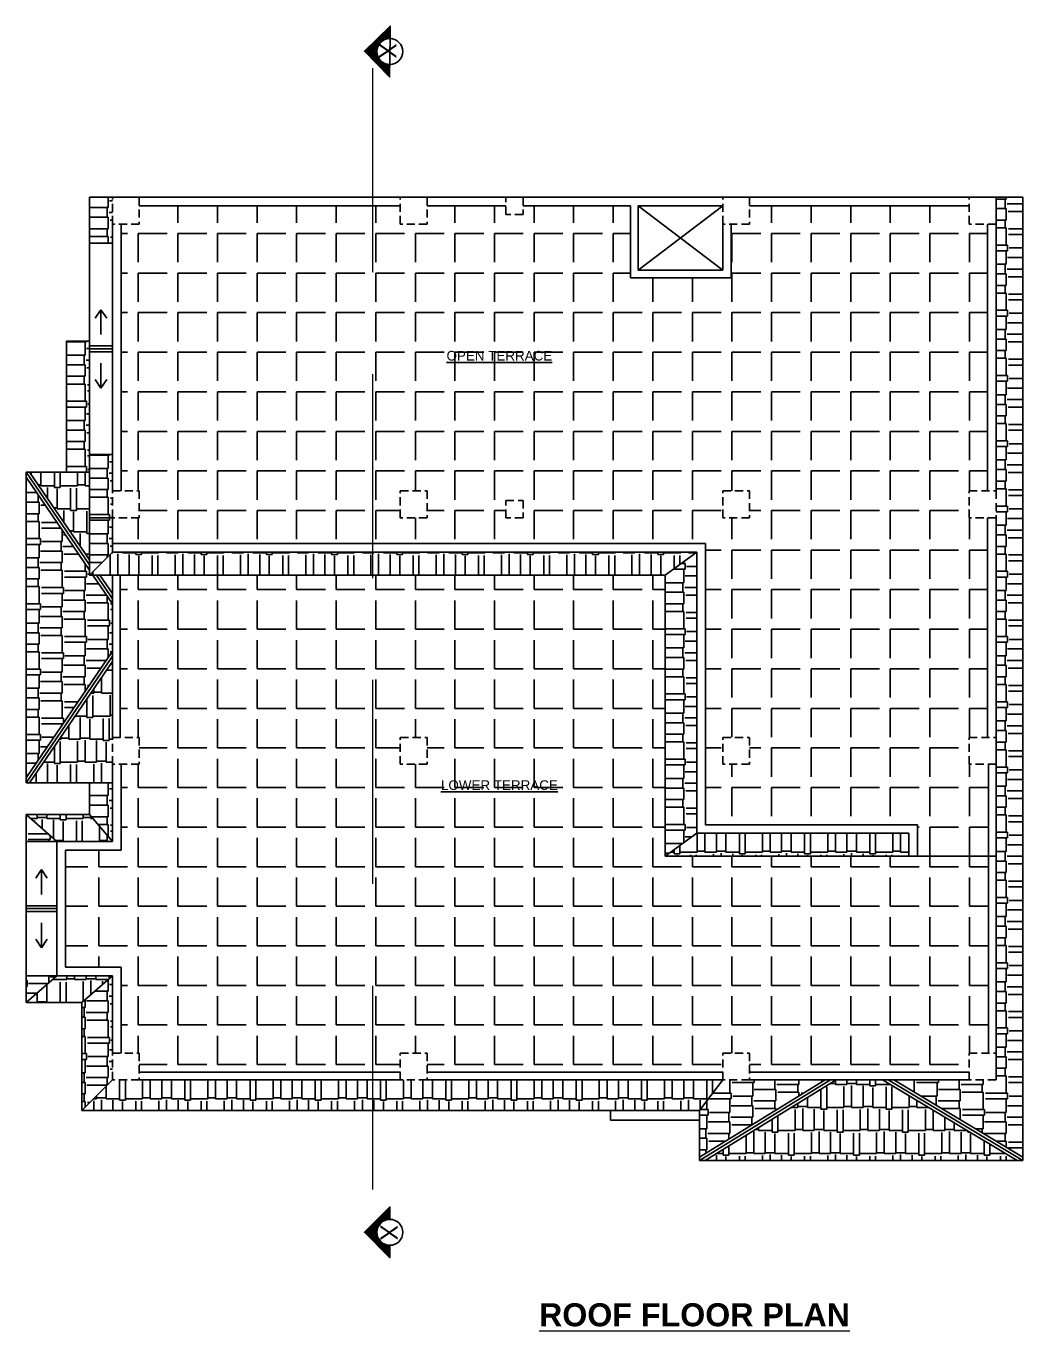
# Model space of a CAD drawing. Header units: inches. Extents: x 1397 to 20304, y -27267 to -746.
# Drawn here: x 9965 to 10485, y -22929 to -22249 of the extents above; entities that cross this region are included whole.
import ezdxf

# ---------------------------------------------------------------- set-up
doc = ezdxf.new("R2010")
doc.units = ezdxf.units.IN
doc.header["$LTSCALE"] = 17
doc.header["$MEASUREMENT"] = 0
doc.linetypes.add('21_FP_00$0$HIDDEN', pattern=[0.375, 0.25, -0.125])
doc.linetypes.add('PHANTOM2', pattern=[1.25, 0.625, -0.125, 0.125, -0.125, 0.125, -0.125])
for name, color, linetype, lineweight in [('25 BOT BAR', 12, 'Continuous', 25), ('aa_section_line', 2, 'PHANTOM2', 13), ('DOOR & WIN', 1, 'Continuous', 25), ('OUTLINE', 1, 'Continuous', 25), ('TEXT', 231, 'Continuous', 20)]:
    doc.layers.add(name, color=color, linetype=linetype, lineweight=lineweight)
doc.layers.add('A-Sect-Iden', color=111, linetype='Continuous')
doc.styles.add('HEADING', font='swissel.ttf')
pattern_1 = [(90, (0, -1177.056), (-12, 25.5), [6, -5, 7, -3, 9, -4]), (90, (-0.5, -1171.056), (-12, 25.5), [5, -19, 4, -6]), (90, (0.75, -1159.056), (-12, 25.5), [3, -31]), (180, (0, -1177.056), (-12, -8.5), [11.5, -36.5]), (180, (0, -1171.056), (-12, -8.5), [11.25, -36.75]), (180, (0, -1166.056), (-12, -8.5), [10.5, -37.5]), (180, (0.75, -1159.056), (-12, -8.5), [11.5, -36.5]), (180, (0.75, -1156.056), (-12, -8.5), [11.5, -36.5]), (180, (0, -1147.056), (-12, -8.5), [11, -37])]
pattern_2 = [(0, (0, -1177.056), (25.5, 12), [6, -5, 7, -3, 9, -4]), (0, (6, -1176.556), (25.5, 12), [5, -19, 4, -6]), (0, (18, -1177.806), (25.5, 12), [3, -31]), (90, (0, -1177.056), (-8.5, 12), [11.5, -36.5]), (90, (6, -1177.056), (-8.5, 12), [11.25, -36.75]), (90, (11, -1177.056), (-8.5, 12), [10.5, -37.5]), (90, (18, -1177.806), (-8.5, 12), [11.5, -36.5]), (90, (21, -1177.806), (-8.5, 12), [11.5, -36.5]), (90, (30, -1177.056), (-8.5, 12), [11, -37])]
pattern_3 = [(0, (0, -3944.454), (25.5, 12), [6, -5, 7, -3, 9, -4]), (0, (6, -3943.954), (25.5, 12), [5, -19, 4, -6]), (0, (18, -3945.204), (25.5, 12), [3, -31]), (90, (0, -3944.454), (-8.5, 12), [11.5, -36.5]), (90, (6, -3944.454), (-8.5, 12), [11.25, -36.75]), (90, (11, -3944.454), (-8.5, 12), [10.5, -37.5]), (90, (18, -3945.204), (-8.5, 12), [11.5, -36.5]), (90, (21, -3945.204), (-8.5, 12), [11.5, -36.5]), (90, (30, -3944.454), (-8.5, 12), [11, -37])]
pattern_4 = [(90, (0, -3944.454), (-12, 25.5), [6, -5, 7, -3, 9, -4]), (90, (-0.5, -3938.454), (-12, 25.5), [5, -19, 4, -6]), (90, (0.75, -3926.454), (-12, 25.5), [3, -31]), (180, (0, -3944.454), (-12, -8.5), [11.5, -36.5]), (180, (0, -3938.454), (-12, -8.5), [11.25, -36.75]), (180, (0, -3933.454), (-12, -8.5), [10.5, -37.5]), (180, (0.75, -3926.454), (-12, -8.5), [11.5, -36.5]), (180, (0.75, -3923.454), (-12, -8.5), [11.5, -36.5]), (180, (0, -3914.454), (-12, -8.5), [11, -37])]
pattern_5 = [(90, (-846.922, -2070.374), (-12, 25.5), [6, -5, 7, -3, 9, -4]), (90, (-847.422, -2064.374), (-12, 25.5), [5, -19, 4, -6]), (90, (-846.172, -2052.374), (-12, 25.5), [3, -31]), (180, (-846.922, -2070.374), (-12, -8.5), [11.5, -36.5]), (180, (-846.922, -2064.374), (-12, -8.5), [11.25, -36.75]), (180, (-846.922, -2059.374), (-12, -8.5), [10.5, -37.5]), (180, (-846.172, -2052.374), (-12, -8.5), [11.5, -36.5]), (180, (-846.172, -2049.374), (-12, -8.5), [11.5, -36.5]), (180, (-846.922, -2040.374), (-12, -8.5), [11, -37])]
pattern_6 = [(0, (-846.922, -2070.374), (25.5, 12), [6, -5, 7, -3, 9, -4]), (0, (-840.922, -2069.874), (25.5, 12), [5, -19, 4, -6]), (0, (-828.922, -2071.124), (25.5, 12), [3, -31]), (90, (-846.922, -2070.374), (-8.5, 12), [11.5, -36.5]), (90, (-840.922, -2070.374), (-8.5, 12), [11.25, -36.75]), (90, (-835.922, -2070.374), (-8.5, 12), [10.5, -37.5]), (90, (-828.922, -2071.124), (-8.5, 12), [11.5, -36.5]), (90, (-825.922, -2071.124), (-8.5, 12), [11.5, -36.5]), (90, (-816.922, -2070.374), (-8.5, 12), [11, -37])]
pattern_7 = [(0, (0, 0), (0, 20.625), [15, -5.625]), (90, (0, 0), (-20.625, 1e-15), [15, -5.625])]
pattern_8 = [(270, (0, 0), (20.625, -4e-15), [15, -5.625]), (0, (0, 0), (5e-15, 20.625), [15, -5.625])]

msp = doc.modelspace()

# ---------------------------------------------------------------- hatches: boundary and pattern name
at = {"layer": 'A-Sect-Iden', "ltscale": 0.5}
h = msp.add_hatch(dxfattribs=at)
h.set_pattern_fill('ANSI37', color=2, scale=5, style=0)
h.set_pattern_definition([(45, (-15694.25335, -28444.18923), (-0.441941738, 0.441941738), []), (135, (-15694.25335, -28444.18923), (-0.441941738, -0.441941738), [])])
h.paths.add_polyline_path([(10154.75, -22269.42), (10154.69, -22275.91), (10141.58, -22262.53), (10154.96, -22249.43), (10154.89, -22255.92, 1)])
h = msp.add_hatch(dxfattribs=at)
h.set_pattern_fill('ANSI37', color=2, scale=5, style=0)
h.set_pattern_definition([(45, (-15694.22874, -29059.56314), (-0.441941738, 0.441941738), []), (135, (-15694.22874, -29059.56314), (-0.441941738, -0.441941738), [])])
h.paths.add_polyline_path([(10154.85, -22884.8), (10154.85, -22891.29), (10141.6, -22878.05), (10154.85, -22864.8), (10154.85, -22871.3, 1)])
at = {"layer": 'OUTLINE'}
h = msp.add_hatch(dxfattribs=at)
h.set_pattern_fill('AR-RSHKE', color=8, angle=90)
h.paths.add_polyline_path([(10010.29, -22338.61), (9998.29, -22338.61), (9998.29, -22362.61), (10010.29, -22362.61), (10010.29, -22352.61)])
h = msp.add_hatch(dxfattribs=at)
h.set_pattern_fill('ANGLE', color=8, scale=75, angle=270)
h.set_pattern_definition(pattern_8)
h.paths.add_polyline_path([(10145.86, -22343.11), (10024.29, -22343.11), (10024.29, -22352.61), (10014.79, -22352.61), (10014.79, -22491.61), (10024.29, -22491.61), (10024.29, -22505.61), (10010.29, -22505.61), (10010.29, -22519.11), (10145.85, -22519.11)])
h = msp.add_hatch(dxfattribs=at)
h.set_pattern_fill('ANGLE', color=8, scale=75, angle=270)
h.set_pattern_definition(pattern_8)
h.paths.add_polyline_path([(10466.25, -22352.61), (10456.75, -22352.61), (10456.75, -22343.11), (10342.29, -22343.11), (10342.29, -22352.61), (10332.79, -22352.61), (10332.79, -22380.61), (10280.29, -22380.61), (10280.29, -22343.11), (10224.29, -22343.11), (10224.29, -22347.61), (10215.29, -22347.61), (10215.29, -22343.11), (10174.29, -22343.11), (10174.29, -22352.61), (10160.29, -22352.61), (10160.29, -22343.11), (10145.86, -22343.11), (10145.85, -22519.11), (10319.29, -22519.11), (10319.29, -22665.6), (10429.75, -22665.6), (10429.75, -22682.1), (10466.75, -22682.1), (10466.75, -22634.1), (10456.75, -22634.1), (10456.75, -22620.1), (10466.25, -22620.1), (10466.25, -22505.61), (10456.75, -22505.61), (10456.75, -22491.61), (10466.25, -22491.61)])
h.paths.add_polyline_path([(10342.29, -22491.61), (10342.29, -22505.61), (10328.29, -22505.61), (10328.29, -22491.61)], flags=16)
h.paths.add_polyline_path([(10224.29, -22496.61), (10224.29, -22505.61), (10215.29, -22505.61), (10215.29, -22496.61)], flags=16)
h.paths.add_polyline_path([(10174.29, -22491.61), (10174.29, -22505.61), (10160.29, -22505.61), (10160.29, -22491.61)], flags=16)
h.paths.add_polyline_path([(10342.29, -22620.1), (10342.29, -22634.1), (10328.29, -22634.1), (10328.29, -22620.1)], flags=16)
h.paths.add_polyline_path([(10183.16, -22426.01), (10240.77, -22426.01), (10240.77, -22415.7), (10183.16, -22415.7)], flags=24)
h = msp.add_hatch(dxfattribs=at)
h.set_pattern_fill('AR-RSHKE', color=8, angle=90)
h.set_pattern_definition(pattern_1)
h.paths.add_polyline_path([(10484.75, -22338.61), (10470.75, -22338.61), (10470.75, -22352.61), (10470.75, -22491.61), (10470.75, -22505.61), (10470.75, -22798.61), (10456.75, -22798.61), (10417.44, -22798.61), (10484.75, -22838.87)])
h = msp.add_hatch(dxfattribs=at)
h.set_pattern_fill('AR-RSHKE', color=8, angle=90)
h.set_pattern_definition(pattern_4)
h.paths.add_polyline_path([(9986.29, -22481.85), (9998.29, -22481.85), (9998.29, -22413.61), (9986.29, -22413.61)])
h = msp.add_hatch(dxfattribs=at)
h.set_pattern_fill('AR-RSHKE', color=8, angle=90)
h.paths.add_polyline_path([(10010.29, -22472.61), (9998.29, -22472.61), (9998.29, -22535.61), (10010.29, -22523.61)])
h = msp.add_hatch(dxfattribs=at)
h.set_pattern_fill('AR-RSHKE', color=8, angle=90)
h.set_pattern_definition(pattern_1)
h.paths.add_polyline_path([(10000.13, -22535.61), (9998.29, -22535.61), (9998.29, -22532.92), (9965.29, -22484.52), (9965.29, -22641.19), (10010.29, -22575.19), (10010.29, -22550.52)])
h = msp.add_hatch(dxfattribs=at)
h.set_pattern_fill('AR-RSHKE', color=8)
h.set_pattern_definition(pattern_2)
h.paths.add_polyline_path([(9998.29, -22481.85), (9967.1, -22481.85), (9998.29, -22527.59)])
h = msp.add_hatch(dxfattribs=at)
h.set_pattern_fill('AR-RSHKE', color=8)
h.paths.add_polyline_path([(10145.85, -22523.61), (10010.29, -22523.61), (9998.29, -22535.61), (10145.85, -22535.61)])
h.paths.add_polyline_path([(10314.79, -22523.61), (10145.85, -22523.61), (10145.85, -22535.61), (10298.29, -22535.61)])
h = msp.add_hatch(dxfattribs=at)
h.set_pattern_fill('AR-RSHKE', color=8, angle=90)
h.paths.add_polyline_path([(10314.79, -22523.61), (10298.29, -22535.61), (10298.29, -22682.1), (10314.79, -22670.1)])
h = msp.add_hatch(dxfattribs=at)
h.set_pattern_fill('ANGLE', color=8, scale=75)
h.set_pattern_definition(pattern_7)
h.paths.add_polyline_path([(10145.85, -22535.61), (10014.29, -22535.61), (10014.29, -22620.1), (10024.29, -22620.1), (10024.29, -22634.1), (10014.79, -22634.1), (10014.79, -22678.85), (9985.79, -22678.85), (9985.79, -22739.85), (10014.79, -22739.85), (10014.79, -22784.61), (10024.29, -22784.61), (10024.29, -22794.61), (10145.85, -22794.61)])
h = msp.add_hatch(dxfattribs=at)
h.set_pattern_fill('ANGLE', color=8, scale=75)
h.set_pattern_definition(pattern_7)
h.paths.add_polyline_path([(10328.29, -22794.61), (10328.29, -22784.61), (10342.29, -22784.61), (10342.29, -22794.61), (10456.75, -22794.61), (10456.75, -22784.61), (10466.75, -22784.61), (10466.75, -22682.1), (10298.29, -22682.1), (10298.29, -22535.61), (10145.85, -22535.61), (10145.85, -22794.61), (10160.29, -22794.61), (10160.29, -22784.61), (10174.29, -22784.61), (10174.29, -22794.61)])
h.paths.add_polyline_path([(10174.29, -22634.1), (10160.29, -22634.1), (10160.29, -22620.1), (10174.29, -22620.1)], flags=16)
h.paths.add_polyline_path([(10180.16, -22649.79), (10243.59, -22649.79), (10243.59, -22639.49), (10180.16, -22639.49)], flags=24)
h = msp.add_hatch(dxfattribs=at)
h.set_pattern_fill('AR-RSHKE', color=8)
h.set_pattern_definition(pattern_2)
h.paths.add_polyline_path([(10010.29, -22620.1), (10010.29, -22580.52), (9967.1, -22643.85), (10010.29, -22643.85), (10010.29, -22634.1)])
h = msp.add_hatch(dxfattribs=at)
h.set_pattern_fill('AR-RSHKE', color=8, angle=90)
h.set_pattern_definition(pattern_4)
h.paths.add_polyline_path([(10010.29, -22643.85), (9998.29, -22643.85), (9998.29, -22660.35), (10010.29, -22674.35)])
h = msp.add_hatch(dxfattribs=at)
h.set_pattern_fill('AR-RSHKE', color=8, angle=90)
h.set_pattern_definition(pattern_5)
h.paths.add_polyline_path([(9965.29, -22660.35), (9965.29, -22674.35), (9981.29, -22674.35)])
h = msp.add_hatch(dxfattribs=at)
h.set_pattern_fill('AR-RSHKE', color=8)
h.set_pattern_definition(pattern_6)
h.paths.add_polyline_path([(9998.29, -22660.35), (9965.29, -22660.35), (9981.29, -22674.35), (10010.29, -22674.35)])
h = msp.add_hatch(dxfattribs=at)
h.set_pattern_fill('AR-RSHKE', color=8)
h.paths.add_polyline_path([(10425.25, -22670.1), (10314.79, -22670.1), (10298.29, -22682.1), (10425.25, -22682.1)])
h = msp.add_hatch(dxfattribs=at)
h.set_pattern_fill('AR-RSHKE', color=8, angle=90)
h.set_pattern_definition(pattern_5)
h.paths.add_polyline_path([(9981.29, -22744.35), (9965.29, -22744.35), (9965.29, -22758.35)])
h = msp.add_hatch(dxfattribs=at)
h.set_pattern_fill('AR-RSHKE', color=8)
h.set_pattern_definition(pattern_6)
h.paths.add_polyline_path([(10010.29, -22744.35), (9981.29, -22744.35), (9965.29, -22758.35), (9994.29, -22758.35)])
h = msp.add_hatch(dxfattribs=at)
h.set_pattern_fill('AR-RSHKE', color=8, angle=90)
h.set_pattern_definition(pattern_4)
h.paths.add_polyline_path([(10010.29, -22744.35), (9994.29, -22758.35), (9994.29, -22814.61), (10010.29, -22798.61), (10010.29, -22784.61)])
h = msp.add_hatch(dxfattribs=at)
h.set_pattern_fill('AR-RSHKE', color=8)
h.set_pattern_definition(pattern_3)
h.paths.add_polyline_path([(10145.85, -22798.61), (10024.29, -22798.61), (10010.29, -22798.61), (9994.29, -22814.61), (10145.85, -22814.61)])
h = msp.add_hatch(dxfattribs=at)
h.set_pattern_fill('AR-RSHKE', color=8)
h.set_pattern_definition(pattern_3)
h.paths.add_polyline_path([(10328.29, -22798.61), (10174.29, -22798.61), (10160.29, -22798.61), (10145.85, -22798.61), (10145.85, -22814.61), (10316.29, -22814.61)])
h = msp.add_hatch(dxfattribs=at)
h.set_pattern_fill('AR-RSHKE', color=8, angle=90)
h.set_pattern_definition(pattern_1)
h.paths.add_polyline_path([(10381.66, -22798.61), (10342.29, -22798.61), (10328.29, -22798.61), (10316.29, -22814.61), (10316.29, -22838.85)])
h = msp.add_hatch(dxfattribs=at)
h.set_pattern_fill('AR-RSHKE', color=8)
h.set_pattern_definition(pattern_2)
h.paths.add_polyline_path([(10411.6, -22798.61), (10387.38, -22798.61), (10319.15, -22840.61), (10470.75, -22840.61), (10481.83, -22840.61)])

# ---------------------------------------------------------------- linework, layer by layer
at = {"layer": '25 BOT BAR'}
for p, q in [((9998.29, -22338.61), (10160.29, -22338.61)), ((9998.29, -22338.61), (9998.29, -22535.61)), ((9998.29, -22338.61), (10010.29, -22338.61)), ((10024.29, -22343.11), (10160.29, -22343.11)), ((10280.29, -22380.61), (10280.29, -22343.11)), ((10284.29, -22376.61), (10328.29, -22343.11)), ((10284.29, -22343.11), (10328.29, -22376.61)), ((10470.75, -22338.61), (10484.75, -22338.61)), ((10010.29, -22352.61), (10010.29, -22491.61)), ((10014.79, -22352.61), (10014.79, -22491.61)), ((9998.29, -22362.61), (10010.29, -22362.61)), ((9986.29, -22413.61), (9986.29, -22481.85)), ((9998.29, -22413.61), (9986.29, -22413.61)), ((9998.29, -22416.11), (10010.29, -22416.11)), ((9998.29, -22417.61), (10010.29, -22417.61)), ((9998.29, -22419.11), (10010.29, -22419.11)), ((10010.29, -22472.61), (9998.29, -22472.61)), ((9965.29, -22481.85), (9965.29, -22643.85)), ((9998.29, -22481.85), (9965.29, -22481.85)), ((9998.29, -22530.25), (9965.29, -22481.85)), ((9998.29, -22532.92), (9965.29, -22484.52)), ((9998.29, -22527.59), (9967.1, -22481.85)), ((10010.29, -22505.61), (9998.29, -22505.61)), ((10010.29, -22505.61), (10010.29, -22523.61)), ((10010.29, -22519.11), (10319.29, -22519.11)), ((10319.29, -22665.6), (10319.29, -22519.11)), ((10010.29, -22523.61), (9998.29, -22535.61)), ((10010.29, -22523.61), (10314.79, -22523.61)), ((10298.29, -22535.61), (10314.79, -22523.61)), ((10314.79, -22670.1), (10314.79, -22523.61)), ((9998.29, -22535.61), (10298.29, -22535.61)), ((10010.29, -22550.52), (10000.13, -22535.61)), ((10010.29, -22547.85), (10001.94, -22535.61)), ((10010.29, -22545.19), (10003.76, -22535.61)), ((10010.29, -22535.61), (10010.29, -22620.1)), ((10014.29, -22535.61), (10014.29, -22620.1)), ((10298.29, -22682.1), (10298.29, -22535.61)), ((10010.29, -22575.19), (9965.29, -22641.19)), ((10010.29, -22577.85), (9965.29, -22643.85)), ((10010.29, -22580.52), (9967.1, -22643.85)), ((10010.29, -22674.35), (10010.29, -22634.1)), ((10014.79, -22678.85), (10014.79, -22634.1)), ((10010.29, -22643.85), (9965.29, -22643.85)), ((9998.29, -22660.35), (9998.29, -22643.85)), ((9998.29, -22660.35), (9965.29, -22660.35)), ((9965.29, -22758.35), (9965.29, -22660.35)), ((9981.29, -22674.35), (9965.29, -22660.35)), ((10010.29, -22674.35), (9998.29, -22660.35)), ((10298.29, -22682.1), (10314.79, -22670.1)), ((10314.79, -22670.1), (10425.25, -22670.1)), ((10319.29, -22665.6), (10429.75, -22665.6)), ((10425.25, -22670.1), (10425.25, -22682.1)), ((10429.75, -22665.6), (10429.75, -22682.1)), ((10010.29, -22674.35), (9965.29, -22674.35)), ((9981.29, -22744.35), (9981.29, -22674.35)), ((10014.79, -22678.85), (9985.79, -22678.85)), ((9985.79, -22739.85), (9985.79, -22678.85)), ((10298.29, -22682.1), (10470.75, -22682.1)), ((9981.29, -22707.85), (9965.29, -22707.85)), ((9981.29, -22709.35), (9965.29, -22709.35)), ((9981.29, -22710.85), (9965.29, -22710.85)), ((10010.29, -22744.35), (9965.29, -22744.35)), ((9965.29, -22758.35), (9981.29, -22744.35)), ((10014.79, -22739.85), (9985.79, -22739.85)), ((9994.29, -22758.35), (10010.29, -22744.35)), ((10010.29, -22784.61), (10010.29, -22744.35)), ((10014.79, -22784.61), (10014.79, -22739.85)), ((9994.29, -22758.35), (9965.29, -22758.35)), ((9994.29, -22758.35), (9994.29, -22814.61)), ((9994.29, -22814.61), (10010.29, -22798.61)), ((10024.29, -22794.61), (10160.29, -22794.61)), ((10024.29, -22798.61), (10160.29, -22798.61)), ((10316.29, -22814.61), (10328.29, -22798.61)), ((10381.66, -22798.61), (10316.29, -22838.85)), ((10384.52, -22798.61), (10316.29, -22840.61)), ((10387.38, -22798.61), (10319.15, -22840.61)), ((10342.29, -22794.61), (10456.75, -22794.61)), ((10342.29, -22798.61), (10456.75, -22798.61)), ((10384.52, -22798.61), (10414.52, -22798.61)), ((10411.6, -22798.61), (10481.83, -22840.61)), ((10414.52, -22798.61), (10484.75, -22840.61)), ((10417.44, -22798.61), (10484.75, -22838.87)), ((10470.75, -22798.61), (10470.75, -22798.61)), ((10269.75, -22819.61), (10269.75, -22814.61)), ((10316.29, -22819.61), (10269.75, -22819.61)), ((10316.29, -22840.61), (10316.29, -22814.61)), ((10484.75, -22840.61), (10470.75, -22840.61))]:
    msp.add_line(p, q, dxfattribs=at)
at = {"layer": '25 BOT BAR', "linetype": '21_FP_00$0$HIDDEN'}
for points in [[(10010.29, -22338.61), (10024.29, -22338.61), (10024.29, -22352.61), (10010.29, -22352.61)], [(10160.29, -22338.61), (10174.29, -22338.61), (10174.29, -22352.61), (10160.29, -22352.61)], [(10224.29, -22347.61), (10215.29, -22347.61), (10215.29, -22338.61), (10224.29, -22338.61)], [(10328.29, -22338.61), (10342.29, -22338.61), (10342.29, -22352.61), (10328.29, -22352.61)], [(10456.75, -22338.61), (10470.75, -22338.61), (10470.75, -22352.61), (10456.75, -22352.61)], [(10010.29, -22491.61), (10024.29, -22491.61), (10024.29, -22505.61), (10010.29, -22505.61)], [(10160.29, -22491.61), (10174.29, -22491.61), (10174.29, -22505.61), (10160.29, -22505.61)], [(10328.29, -22491.61), (10342.29, -22491.61), (10342.29, -22505.61), (10328.29, -22505.61)], [(10456.75, -22491.61), (10470.75, -22491.61), (10470.75, -22505.61), (10456.75, -22505.61)], [(10224.29, -22505.61), (10215.29, -22505.61), (10215.29, -22496.61), (10224.29, -22496.61)], [(10010.29, -22620.1), (10024.29, -22620.1), (10024.29, -22634.1), (10010.29, -22634.1)], [(10160.29, -22620.1), (10174.29, -22620.1), (10174.29, -22634.1), (10160.29, -22634.1)], [(10328.29, -22620.1), (10342.29, -22620.1), (10342.29, -22634.1), (10328.29, -22634.1)], [(10456.75, -22620.1), (10470.75, -22620.1), (10470.75, -22634.1), (10456.75, -22634.1)], [(10010.29, -22784.61), (10024.29, -22784.61), (10024.29, -22798.61), (10010.29, -22798.61)], [(10160.29, -22784.61), (10174.29, -22784.61), (10174.29, -22798.61), (10160.29, -22798.61)], [(10328.29, -22784.61), (10342.29, -22784.61), (10342.29, -22798.61), (10328.29, -22798.61)], [(10456.75, -22784.61), (10470.75, -22784.61), (10470.75, -22798.61), (10456.75, -22798.61)]]:
    msp.add_lwpolyline(points, close=True, dxfattribs=at)
at = {"layer": 'A-Sect-Iden', "ltscale": 0.5}
for points in [[(10154.94, -22254.92), (10154.72, -22275.9), (10141.61, -22262.52), (10154.99, -22249.41), (10154.94, -22254.92)], [(10154.85, -22884.8), (10154.85, -22891.29), (10141.6, -22878.05), (10154.85, -22864.8), (10154.85, -22871.3)]]:
    msp.add_lwpolyline(points, dxfattribs=at)
for centre in [(10154.82, -22262.67), (10154.85, -22878.05)]:
    msp.add_circle(centre, 6.75, dxfattribs=at)
at = {"layer": 'aa_section_line', "linetype": '21_FP_00$0$HIDDEN', "ltscale": 25}
msp.add_line((10145.86, -22271.42), (10145.85, -22865.21), dxfattribs=at)
at = {"layer": 'DOOR & WIN'}
for p, q in [((10160.29, -22338.61), (10470.75, -22338.61)), ((10174.29, -22343.11), (10215.29, -22343.11)), ((10224.29, -22343.11), (10280.29, -22343.11)), ((10284.29, -22343.11), (10328.29, -22343.11)), ((10342.29, -22343.11), (10456.75, -22343.11)), ((10470.75, -22491.61), (10470.75, -22338.61)), ((10484.75, -22840.61), (10484.75, -22338.61)), ((10466.25, -22491.61), (10466.25, -22352.61)), ((10284.29, -22376.61), (10328.29, -22376.61)), ((10280.29, -22380.61), (10332.79, -22380.61)), ((10466.25, -22620.1), (10466.25, -22505.61)), ((10470.75, -22798.61), (10470.75, -22505.61)), ((10466.75, -22784.61), (10466.75, -22634.1)), ((10174.29, -22794.61), (10328.29, -22794.61)), ((10174.29, -22798.61), (10328.29, -22798.61)), ((9994.29, -22814.61), (10316.29, -22814.61)), ((10316.29, -22840.61), (10470.75, -22840.61))]:
    msp.add_line(p, q, dxfattribs=at)
at = {"layer": 'OUTLINE'}
for p, q in [((10284.29, -22376.61), (10284.29, -22343.11)), ((10328.29, -22376.61), (10328.29, -22352.61)), ((10332.79, -22380.61), (10332.79, -22352.61)), ((10004.29, -22397.2), (10001.29, -22401.7)), ((10004.29, -22410.2), (10004.29, -22397.2)), ((10004.29, -22397.2), (10007.29, -22401.7)), ((10004.29, -22425.03), (10004.29, -22438.03)), ((10004.29, -22438.03), (10001.29, -22433.53)), ((10004.29, -22438.03), (10007.29, -22433.53)), ((9973.29, -22688.94), (9970.29, -22693.44)), ((9973.29, -22701.94), (9973.29, -22688.94)), ((9973.29, -22688.94), (9976.29, -22693.44)), ((9973.29, -22716.77), (9973.29, -22729.77)), ((9973.29, -22729.77), (9970.29, -22725.27)), ((9973.29, -22729.77), (9976.29, -22725.27))]:
    msp.add_line(p, q, dxfattribs=at)

# ---------------------------------------------------------------- texts
at = {"layer": 'A-Sect-Iden', "ltscale": 0.5, "char_height": 9, "width": 12.25, "attachment_point": 5, "style": 'HEADING'}
for insert, rotation in [((10153.72, -22262.28), 269.26311), ((10154.39, -22878.19), 269.85507)]:
    msp.add_mtext('X', dxfattribs=dict(at, insert=insert, rotation=rotation))
at = {"layer": 'DOOR & WIN', "char_height": 5, "attachment_point": 5}
for s, insert in [('{\\fArial TUR|b0|i0|c0|p34;\\L\\C7;OPEN TERRACE}', (10211.94, -22421.23)), ('{\\fArial TUR|b0|i0|c0|p34;\\L\\C7;LOWER TERRACE}', (10211.94, -22645.02))]:
    msp.add_mtext(s, dxfattribs=dict(at, insert=insert))
at = {"layer": 'TEXT', "insert": (10313.62, -22915.03), "char_height": 12, "width": 396.2985, "attachment_point": 2}
msp.add_mtext('{\\fArial|b1|i0|c0|p34;\\LROOF FLOOR PLAN }', dxfattribs=at)

doc.saveas('drawing.dxf')
